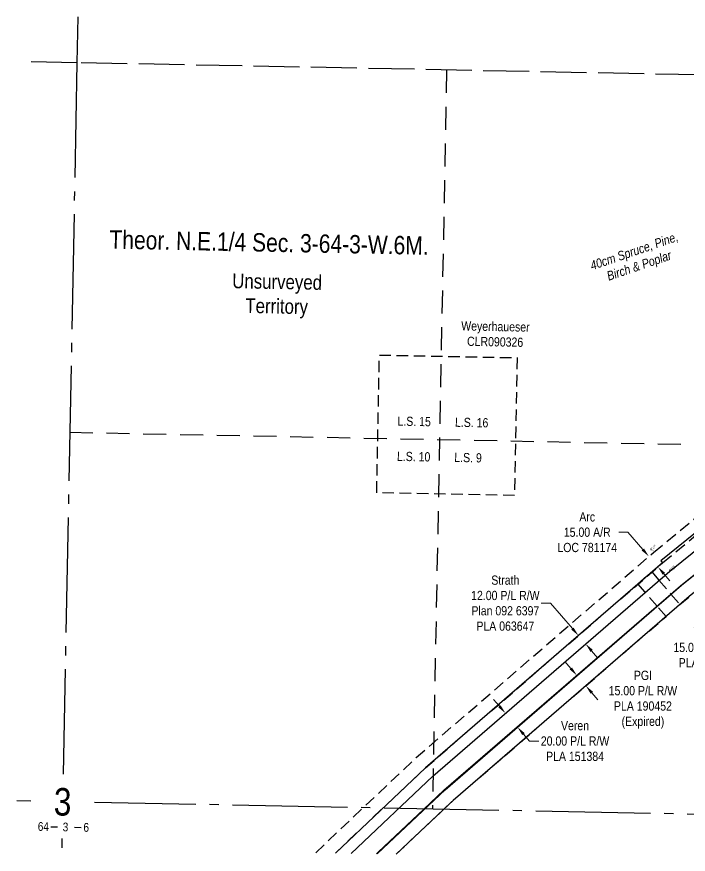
# Model space of a CAD drawing. Extents: x 403018 to 417191, y 6033193 to 6042673.
# Drawn here: x 411554 to 412285, y 6040946 to 6041857 of the extents above; entities that cross this region are included whole.
import ezdxf
from ezdxf.enums import TextEntityAlignment as Align

# ---------------------------------------------------------------- set-up
doc = ezdxf.new("R2010")
doc.units = 0
doc.header["$LTSCALE"] = 5
doc.header["$PDSIZE"] = 0.5
for name, pattern in [('foc-ACCESSROAD', [3.75, 2.5, -1.25]), ('foc-LSD', [8, 5, -3]), ('foc-QUARTERLINE', [33, 25, -3, 2, -3]), ('foc-UNSURVEYED', [12.5, 10, -2.5])]:
    doc.linetypes.add(name, pattern=pattern)
doc.layers.get('Defpoints').update_dxf_attribs({"color": 9})
for name, color, linetype in [('10', 1, 'Continuous'), ('9', 3, 'Continuous'), ('C-SYMBOL', 7, 'Continuous'), ('C-WS', 13, 'foc-ACCESSROAD'), ('DETAIL-T', 7, 'Continuous'), ('F-AR', 190, 'foc-ACCESSROAD'), ('F-RW', 190, 'Continuous'), ('F-WS', 190, 'foc-ACCESSROAD'), ('L-QSEC', 8, 'foc-QUARTERLINE'), ('L-SECTION-LSD', 7, 'foc-LSD'), ('L-SYMBOL', 7, 'Continuous'), ('L-USEC', 7, 'foc-UNSURVEYED'), ('T-BUSH-T', 110, 'Continuous')]:
    doc.layers.add(name, color=color, linetype=linetype)
for name, color, linetype, lineweight in [('C-RW-T', 13, 'Continuous', 9), ('F-AR-T', 190, 'Continuous', 9), ('F-RW-T', 190, 'Continuous', 9), ('F-WS-T', 190, 'Continuous', 9)]:
    doc.layers.add(name, color=color, linetype=linetype, lineweight=lineweight)
for name, color, linetype, plot in [('Z-DESCRIPTION', 4, 'Continuous', False), ('Z-ELEVATION', 2, 'Continuous', False), ('Z-POINTNUMBER', 6, 'Continuous', False)]:
    doc.layers.add(name, color=color, linetype=linetype, plot=plot)
doc.styles.add('100L', font='ARIALN.TTF', dxfattribs={"height": 11})
doc.styles.add('175L', font='ARIALN.TTF', dxfattribs={"height": 20})
doc.styles.add('80CG', font='ARIALN.TTF', dxfattribs={"height": 10})
doc.styles.add('80L', font='ARIALN.TTF', dxfattribs={"height": 10})
doc.styles.add('80LS', font='ARIALNI.TTF', dxfattribs={"height": 10})
doc.styles.add('DESCRIPTION', font='ARIALN.TTF', dxfattribs={"height": 2.5})
doc.styles.add('ELEVATION', font='ARIALN.TTF', dxfattribs={"height": 2.5})
doc.styles.add('POINTNUMBER', font='ARIALN.TTF', dxfattribs={"height": 2.5})
doc.styles.add('SIMPLEX', font='ARIALN.TTF')
doc.dimstyles.new('Compass 5 000', dxfattribs={"dimscale": 5, "dimtxt": 9, "dimasz": 2, "dimexe": 0.2, "dimexo": 0.0625, "dimgap": 0.5, "dimtad": 0, "dimtih": 1, "dimtoh": 1, "dimzin": 0, "dimdsep": 46, "dimtxsty": '80CG', "dimcen": 0.1, "dimse1": 1, "dimse2": 1, "dimclrd": 256, "dimclrt": 256, "dimaunit": 1, "dimadec": 4, "dimazin": 0, "dimtfac": 0.06, "dimtofl": 0, "dimtmove": 0, "dimatfit": 1, "dimfxl": 0.2, "dimtolj": 1, "dimtzin": 0, "dimlwd": -1, "dimarcsym": 0})

# ---------------------------------------------------------------- blocks, each defined once
blk = doc.blocks.new('L-SECLBL')
at = {"layer": '9', "color": 7}
for p, q in [((-5.08, -27.83), (-12.29, -27.83)), ((20.7, -27.83), (13.5, -27.83))]:
    blk.add_line(p, q, dxfattribs=at)
at = {"layer": '10', "color": 2, "style": 'SIMPLEX'}
blk.add_attdef('SEC', text='', height=30, dxfattribs=at).set_placement((0, 0), align=Align.MIDDLE)
at = {"layer": '10', "color": 5, "style": '80L'}
blk.add_attdef('TWP', text='', height=9.5, dxfattribs=at).set_placement((-14.43, -27.37), align=Align.MIDDLE_RIGHT)
blk.add_attdef('RGE', text='', height=9.5, dxfattribs=at).set_placement((3.62, -27.37), align=Align.MIDDLE_CENTER)
blk.add_attdef('MER', text='', height=9.5, dxfattribs=at).set_placement((23.17, -27.37), align=Align.MIDDLE_LEFT)
blk = doc.blocks.new('*D517')
at = {"layer": 'Defpoints', "color": 0, "transparency": 16777216}
for p in [(412242.13, 6041270.11), (412213.16, 6041245.06), (412222.97, 6041233.71)]:
    blk.add_point(p, dxfattribs=at)
at = {"layer": 'F-AR-T', "transparency": 16777216}
for p, q in [((412219.34, 6041296.47), (412209.34, 6041296.47)), ((412235.59, 6041277.67), (412219.34, 6041296.47)), ((412258.48, 6041251.2), (412265.02, 6041243.64))]:
    blk.add_line(p, q, dxfattribs=at)
for points in [[(412236.85, 6041278.76), (412234.33, 6041276.58), (412242.13, 6041270.11)], [(412259.74, 6041252.29), (412257.22, 6041250.11), (412251.94, 6041258.76)]]:
    blk.add_solid(points, dxfattribs=at)
at = {"layer": 'F-AR-T', "transparency": 16777216, "insert": (412175.05, 6041296.47), "char_height": 10, "attachment_point": 5, "style": '80CG'}
blk.add_mtext('\\A1;Arc\\P15.00 A/R\\PLOC 781174', dxfattribs=at)
blk = doc.blocks.new('*D523')
at = {"layer": 'Defpoints', "color": 0, "transparency": 16777216}
for p in [(412165.5, 6041184.03), (412166.71, 6041185.08), (412174.53, 6041176.04)]:
    blk.add_point(p, dxfattribs=at)
at = {"layer": 'F-RW-T', "transparency": 16777216}
for p, q in [((412135.02, 6041219.27), (412125.02, 6041219.27)), ((412158.96, 6041191.59), (412135.02, 6041219.27)), ((412179.86, 6041167.42), (412186.4, 6041159.86))]:
    blk.add_line(p, q, dxfattribs=at)
for points in [[(412160.22, 6041192.68), (412157.7, 6041190.5), (412165.5, 6041184.03)], [(412181.12, 6041168.51), (412178.59, 6041166.33), (412173.32, 6041174.99)]]:
    blk.add_solid(points, dxfattribs=at)
at = {"layer": 'F-RW-T', "transparency": 16777216, "insert": (412085.94, 6041219.27), "char_height": 10, "attachment_point": 5, "style": '80CG'}
blk.add_mtext('\\A1;Strath\\P12.00 P/L R/W\\PPlan 092 6397\\PPLA 063647', dxfattribs=at)
blk = doc.blocks.new('*D524')
at = {"layer": 'Defpoints', "color": 0, "transparency": 16777216}
for p in [(412124.39, 6041132.67), (412137.47, 6041117.55), (412099.15, 6041084.41)]:
    blk.add_point(p, dxfattribs=at)
at = {"layer": 'F-RW-T', "transparency": 16777216}
for p, q in [((412079.53, 6041107.09), (412072.99, 6041114.65)), ((412105.69, 6041076.84), (412112.24, 6041069.27)), ((412112.24, 6041069.27), (412122.24, 6041069.27))]:
    blk.add_line(p, q, dxfattribs=at)
for points in [[(412080.79, 6041108.18), (412078.27, 6041106), (412086.07, 6041099.53)], [(412106.95, 6041077.93), (412104.43, 6041075.75), (412099.15, 6041084.41)]]:
    blk.add_solid(points, dxfattribs=at)
at = {"layer": 'F-RW-T', "transparency": 16777216, "insert": (412161.78, 6041069.27), "char_height": 10, "attachment_point": 5, "style": '80CG'}
blk.add_mtext('\\A1;Veren\\P20.00 P/L R/W\\PPLA 151384', dxfattribs=at)
blk = doc.blocks.new('*D543')
at = {"layer": 'Defpoints', "color": 0, "transparency": 16777216}
for p in [(412218.46, 6041187.97), (412228.26, 6041176.62), (412173.52, 6041129.36)]:
    blk.add_point(p, dxfattribs=at)
at = {"layer": 'F-RW-T', "transparency": 16777216}
for p, q in [((412157.19, 6041148.28), (412150.66, 6041155.85)), ((412180.06, 6041121.8), (412186.59, 6041114.23))]:
    blk.add_line(p, q, dxfattribs=at)
for points in [[(412158.45, 6041149.37), (412155.93, 6041147.19), (412163.73, 6041140.71)], [(412181.32, 6041122.88), (412178.8, 6041120.71), (412173.52, 6041129.36)]]:
    blk.add_solid(points, dxfattribs=at)
at = {"layer": 'F-RW-T', "transparency": 16777216, "insert": (412235.65, 6041114.23), "char_height": 10, "attachment_point": 5, "style": '80CG'}
blk.add_mtext('\\A1;PGI\\P15.00 P/L R/W\\PPLA 190452\\P(Expired)', dxfattribs=at)
blk = doc.blocks.new('*D545')
at = {"layer": 'C-RW-T', "transparency": 16777216}
for p, q in [((412341.19, 6041238.4), (412348.97, 6041244.67)), ((412313.94, 6041216.44), (412306.15, 6041210.17))]:
    blk.add_line(p, q, dxfattribs=at)
for points in [[(412340.14, 6041239.7), (412342.23, 6041237.1), (412333.4, 6041232.12)], [(412312.89, 6041217.74), (412314.98, 6041215.15), (412321.73, 6041222.72)]]:
    blk.add_solid(points, dxfattribs=at)
at = {"layer": 'Defpoints', "color": 0, "transparency": 16777216}
for p in [(412328.9, 6041237.71), (412317.23, 6041228.3), (412333.4, 6041232.12)]:
    blk.add_point(p, dxfattribs=at)
at = {"layer": 'C-RW-T', "transparency": 16777216, "insert": (412306.07, 6041171.07), "char_height": 10, "attachment_point": 5, "style": '80CG'}
blk.add_mtext('\\A1;Veren\\P15.00 P/L R/W\\PPLA 231001', dxfattribs=at)

msp = doc.modelspace()

# ---------------------------------------------------------------- linework, layer by layer
at = {"layer": 'C-WS'}
msp.add_lwpolyline([(411967.052, 6040946.125), (412018.684, 6040994.843), (412029.136, 6041004.712), (412102.389, 6041067.951), (412185.958, 6041140.1), (412260.861, 6041204.766), (412251.065, 6041216.115), (412237.996, 6041231.254), (412230.16, 6041240.332), (412245.289, 6041253.396), (412253.127, 6041244.317), (412266.196, 6041229.179), (412275.993, 6041217.83), (412285.99, 6041226.462)], dxfattribs=at)
at = {"layer": 'F-AR'}
for points in [[(411879.606, 6040947.837), (411988.964, 6041051.216), (412247.315, 6041274.587), (412434.23, 6041429.09), (412564.188, 6041543.185), (412611.529, 6041602.875), (412688.254, 6041705.095), (412734.794, 6041779.258), (412770.985, 6041834.751)], [(411900.988, 6040947.418), (411999.022, 6041040.092), (412256.996, 6041263.137), (412443.955, 6041417.676), (412569.749, 6041528.116)]]:
    msp.add_lwpolyline(points, dxfattribs=at)
at = {"layer": 'F-RW'}
for points in [[(412788.659, 6041834.405), (412747.424, 6041771.178), (412700.621, 6041696.595), (412623.4, 6041593.714), (412575.107, 6041532.824), (412443.954, 6041417.68), (412255.069, 6041265.528), (412256.996, 6041263.137), (411999.022, 6041040.092), (411900.988, 6040947.418)], [(411945.643, 6040946.544), (411947.836, 6040948.612), (411997.284, 6040995.264), (412019.087, 6041015.845), (412276.409, 6041237.997), (412416.049, 6041350.268), (412446.689, 6041374.902), (412465.146, 6041389.741), (412489.699, 6041411.257), (412493.46, 6041414.552), (412565.307, 6041477.513), (412571.325, 6041482.802), (412576.455, 6041487.399), (412580.083, 6041490.394), (412591.657, 6041500.165), (412615.518, 6041520.435), (412615.918, 6041534.494), (412709.911, 6041652.379), (412794.092, 6041783.977), (412825.88, 6041833.676)], [(411946.605, 6040946.525), (412020.481, 6041016.362), (412277.598, 6041238.753), (412466.478, 6041390.901), (412577.478, 6041488.352), (412615.589, 6041520.503), (412610.439, 6041527.367), (412710.737, 6041653.183), (412826.168, 6041833.67)], [(412843.458, 6041833.331), (412811.669, 6041783.63), (412722.121, 6041643.642), (412630.763, 6041529.063), (412630.316, 6041513.336), (412589.869, 6041479.034), (412586.311, 6041475.961), (412581.037, 6041471.4), (412575.056, 6041466.149), (412503.354, 6041403.288), (412499.588, 6041399.99), (412474.764, 6041378.236), (412446.315, 6041355.363), (412415.675, 6041330.729), (412286.008, 6041226.476), (412029.136, 6041004.712), (412018.684, 6040994.843), (411967.052, 6040946.125)], [(411918.095, 6040947.083), (412007.069, 6041031.193), (412264.785, 6041254.102), (412453.607, 6041406.203), (412564.38, 6041503.455)]]:
    msp.add_lwpolyline(points, dxfattribs=at)
at = {"layer": 'F-WS'}
msp.add_lwpolyline([(412095.885, 6041336.498), (411945.991, 6041339.368), (411948.861, 6041489.26), (412098.754, 6041486.392), (412095.885, 6041336.498)], close=True, dxfattribs=at)
at = {"layer": 'L-QSEC'}
for p, q in [((411620.681, 6041857.29), (411619.715, 6041807.322)), ((411619.715, 6041807.322), (411604.762, 6041033.2)), ((411569.654, 6041003.847), (411554.214, 6041004.151)), ((412408.915, 6040987.392), (411638.9, 6041002.535)), ((411603.411, 6040963.244), (411603.218, 6040953.25))]:
    msp.add_line(p, q, dxfattribs=at)
at = {"layer": 'L-SECTION-LSD'}
for p, q in [((412022.012, 6041799.402), (412006.549, 6040995.305)), ((411611.949, 6041405.27), (412416.612, 6041389.436))]:
    msp.add_line(p, q, dxfattribs=at)
at = {"layer": 'L-USEC'}
for p, q in [((411619.715, 6041807.322), (411569.747, 6041808.306)), ((412424.309, 6041791.481), (411619.715, 6041807.322))]:
    msp.add_line(p, q, dxfattribs=at)

# ---------------------------------------------------------------- block references
at = {"layer": 'L-SYMBOL', "xscale": 0.9994585903923133, "yscale": 0.9994585903923133, "zscale": 0.9994585903923133, "rotation": 358.8826840134782}
msp.add_blockref('L-SECLBL', (411604.183, 6041003.218), dxfattribs=at).add_auto_attribs({'SEC': '3', 'TWP': '64', 'RGE': '3', 'MER': '6'})

# ---------------------------------------------------------------- texts
at = {"layer": 'C-SYMBOL', "color": 3, "style": '175L'}
msp.add_text('Theor. N.E.1/4 Sec. 3-64-3-W.6M.', height=19.99104, rotation=358.872726, dxfattribs=at).set_placement((411828.473, 6041595.639), align=Align.BOTTOM_CENTER)
at = {"layer": 'DETAIL-T', "color": 3, "insert": (411837.288, 6041553.319), "char_height": 15.99134, "attachment_point": 5, "rotation": 358.882684, "style": '80L'}
msp.add_mtext_dynamic_manual_height_columns('Unsurveyed Territory', width=101.3954, gutter_width=47.5, heights=[0], dxfattribs=at)
at = {"layer": 'F-WS-T', "insert": (412074.986, 6041511.929), "char_height": 9.99552, "attachment_point": 5, "rotation": 358.882684, "style": '80CG'}
msp.add_mtext('\\A1;Weyerhaueser\\PCLR090326', dxfattribs=at)
at = {"layer": 'L-SECTION-LSD', "style": '100L'}
for s, p in [('L.S. 15', (411968.485, 6041412.402)), ('L.S. 16', (412031.057, 6041411.199)), ('L.S. 10', (411967.923, 6041374.138)), ('L.S. 9', (412030.322, 6041372.938))]:
    msp.add_text(s, height=9.9955, rotation=358.898322, dxfattribs=at).set_placement(p)
at = {"layer": 'T-BUSH-T', "insert": (412224.443, 6041607.097), "char_height": 9.99552, "width": 98.8756, "attachment_point": 2, "rotation": 18.882684, "style": '80LS'}
msp.add_mtext('{\\fArial Narrow|b0|i1|c0|p34;40cm Spruce, Pine, \\PBirch & Poplar}', dxfattribs=at)
at = {"layer": 'Z-DESCRIPTION', "style": 'DESCRIPTION'}
for s, p in [('CALC', (412244.15, 6041276.861)), ('FDI_MP', (412264.785, 6041254.102))]:
    msp.add_text(s, height=1.5, rotation=23.999999, dxfattribs=at).set_placement(p)
at = {"layer": 'Z-ELEVATION', "style": 'ELEVATION'}
for s, p in [('924.434', (412244.15, 6041276.861)), ('924.070', (412264.785, 6041254.102))]:
    msp.add_text(s, height=1.5, rotation=44.999991, dxfattribs=at).set_placement(p)
at = {"layer": 'Z-POINTNUMBER', "style": 'POINTNUMBER'}
for s, p in [('200', (412244.15, 6041276.861)), ('3', (412264.785, 6041254.102))]:
    msp.add_text(s, height=1.5, dxfattribs=at).set_placement(p)

# ---------------------------------------------------------------- dimensions: what is measured, and where the dimension line sits
at = {"layer": 'C-RW-T'}
dim = msp.add_linear_dim(base=(412333.4, 6041232.124), p1=(412317.228, 6041228.299), p2=(412328.903, 6041237.706), angle=38.859784, text='Veren\\P15.00 P/L R/W\\PPLA 231001', dimstyle='Compass 5 000', override={"dimtmove": 2}, dxfattribs=at)
dim.commit()
dim.dimension.update_dxf_attribs({"geometry": '*D545', "text_midpoint": (412306.071, 6041171.066), "dimtype": 161})
at = {"layer": 'F-AR-T'}
dim = msp.add_linear_dim(base=(412242.133, 6041270.106), p1=(412222.965, 6041233.714), p2=(412213.159, 6041245.055), angle=130.846789, text='Arc\\P15.00 A/R\\PLOC 781174', dimstyle='Compass 5 000', dxfattribs=at)
dim.commit()
dim.dimension.update_dxf_attribs({"geometry": '*D517', "text_midpoint": (412175.047, 6041296.472), "dimtype": 161})
at = {"layer": 'F-RW-T'}
for base, p1, p2, angle, text, override, picture, middle in [((412165.498, 6041184.028), (412174.531, 6041176.038), (412166.714, 6041185.079), 130.846789, 'Strath\\P12.00 P/L R/W\\PPlan 092 6397\\PPLA 063647', {"dimtmove": 0}, '*D523', (412085.938, 6041219.274)), ((412173.523, 6041129.365), (412218.46, 6041187.968), (412228.258, 6041176.619), 310.805137, 'PGI\\P15.00 P/L R/W\\PPLA 190452\\P(Expired)', {"dimtmove": 2}, '*D543', (412235.651, 6041114.233))]:
    dim = msp.add_linear_dim(base=base, p1=p1, p2=p2, angle=angle, text=text, dimstyle='Compass 5 000', override=override, dxfattribs=at)
    dim.commit()
    dim.dimension.update_dxf_attribs({"geometry": picture, "text_midpoint": middle, "dimtype": 161})
dim = msp.add_linear_dim(base=(412099.149, 6041084.405), p1=(412124.392, 6041132.67), p2=(412137.469, 6041117.55), angle=310.85784, text='Veren\\P20.00 P/L R/W\\PPLA 151384', dimstyle='Compass 5 000', dxfattribs=at)
dim.commit()
dim.dimension.update_dxf_attribs({"geometry": '*D524', "text_midpoint": (412161.783, 6041069.266), "dimtype": 161})

doc.saveas('drawing.dxf')
